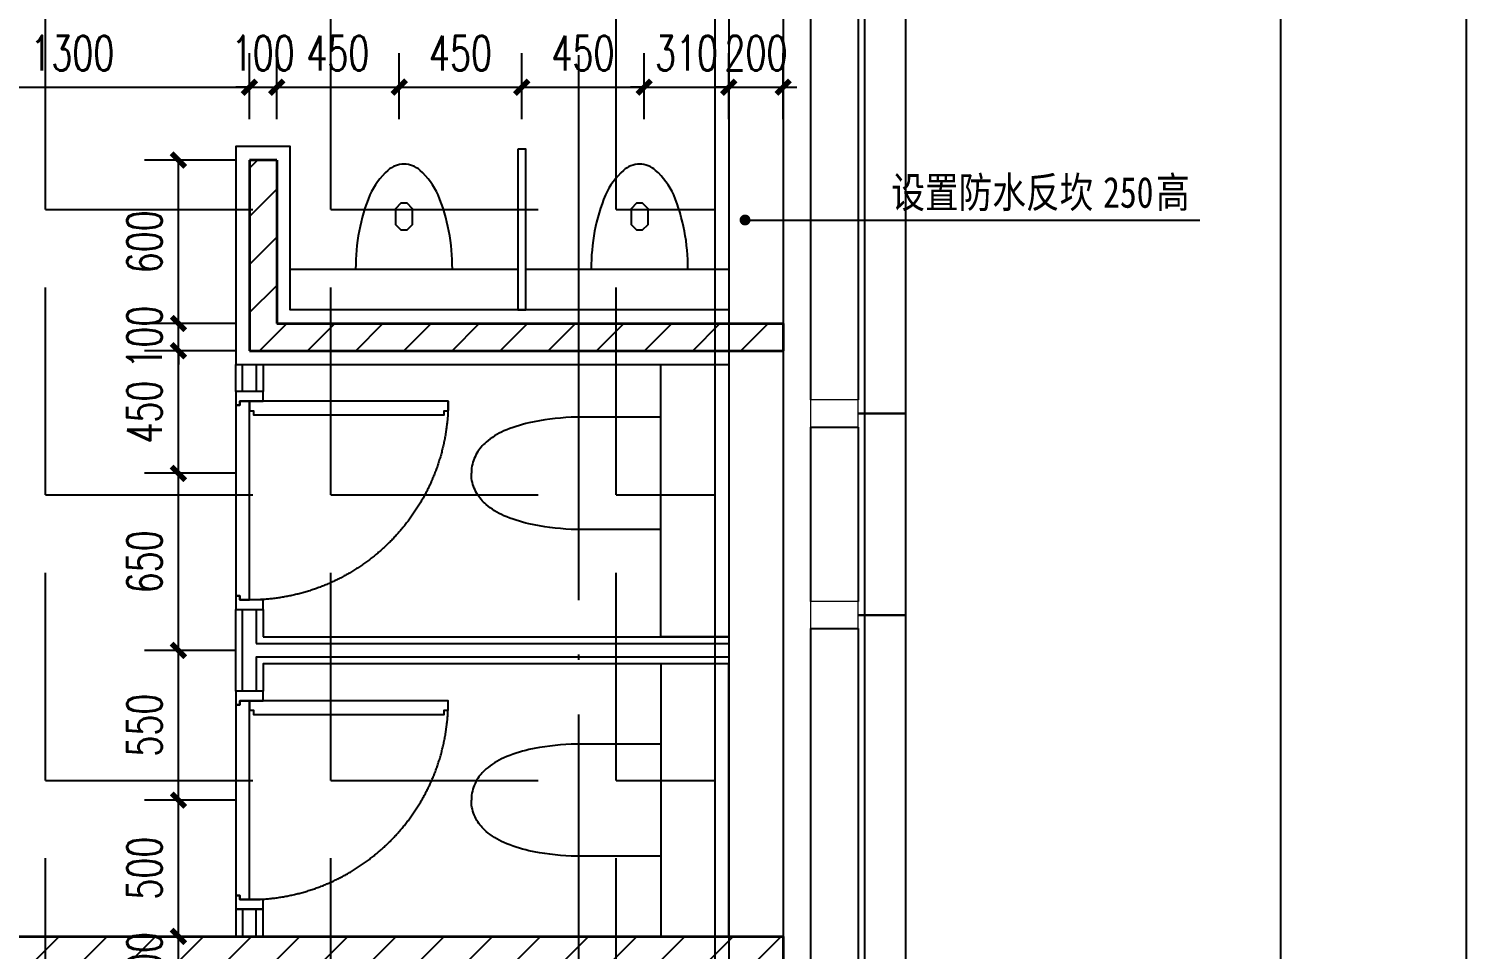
# Model space of a CAD drawing. Header units: millimetres. Extents: x 434053 to 1059003, y -2417481 to 936527.
# Drawn here: x 538373 to 543651, y -2122683 to -2119304 of the extents above; entities that cross this region are included whole.
import ezdxf

# ---------------------------------------------------------------- set-up
doc = ezdxf.new("R2010")
doc.units = ezdxf.units.MM
doc.header["$LTSCALE"] = 1000
doc.header["$MEASUREMENT"] = 0
for name, pattern in [('DASH', [0.35, 0.25, -0.1]), ('DOTE', [2.42, 2, -0.2, 0.02, -0.2]), ('HIDDEN', [9.525, 6.35, -3.175])]:
    doc.linetypes.add(name, pattern=pattern)
doc.layers.get('Defpoints').update_dxf_attribs({"color": 6})
for name, color, linetype in [('A-ANNO-DIMS', 3, 'Continuous'), ('A-ANNO-LEAD', 3, 'Continuous'), ('A-AXIS', 16, 'DOTE'), ('A-GLAZ', 4, 'Continuous'), ('A-WALL-PATT', 8, 'Continuous'), ('DIM_SYMB', 3, 'Continuous'), ('fur2023', 252, 'Continuous'), ('PUB_TEXT', 7, 'Continuous'), ('建筑-楼板开洞', 251, 'Continuous'), ('结构边线', 21, 'DASH')]:
    doc.layers.add(name, color=color, linetype=linetype)
for name, color, linetype, lineweight in [('A-DETL-0001', 4, 'Continuous', 15), ('A-GLAZ-PROJ', 2, 'Continuous', 25), ('A-WALL', 5, 'Continuous', 35)]:
    doc.layers.add(name, color=color, linetype=linetype, lineweight=lineweight)
doc.styles.add('_TCH_DIM_T3', font='SIMPLEX', dxfattribs={"width": 0.705882, "bigfont": 'GBCBIG'})
doc.styles.add('宋体', font='', dxfattribs={"width": 0.8})
doc.styles.get('宋体').set_extended_font_data('SimSun')
doc.dimstyles.new('_TCH_ARCH&&50', dxfattribs={"dimtxt": 127.5, "dimasz": 50, "dimexe": 125, "dimexo": 150, "dimgap": 61.25, "dimtad": 1, "dimdec": 0, "dimzin": 0, "dimdsep": 46, "dimtxsty": '_TCH_DIM_T3', "dimblk": 'ARCHTICK', "dimcen": 0.09, "dimclrt": 7, "dimazin": 2, "dimtfac": 1, "dimtdec": 0, "dimtix": 1, "dimtmove": 2, "dimatfit": 3, "dimfxl": 1, "dimtolj": 1, "dimtzin": 0, "dimarcsym": 0})
pattern_1 = [(45, (-1713816.56, -1462893.01), (-88.388383, 88.388383), [])]

# ---------------------------------------------------------------- blocks, each defined once
blk = doc.blocks.new('FO-Vision _ Louver_updated - 150 Spacing-V139-800_Module Plan-APT')
at = {"layer": 'A-GLAZ'}
for p, q in [((675, 150), (625, 150)), ((625, 150), (625, 0)), ((675, 0), (675, 150)), ((574.9, 0), (-1175, 0)), ((-1175, 0), (-1175, -25)), ((-1125.1, -25), (574.9, -25)), ((-1125, -200), (-1125, -25)), ((675, -175.2), (675, -100)), ((1124.9, -105), (675, -105)), ((675, -105), (675, -125)), ((675, -125), (1124.9, -125))]:
    blk.add_line(p, q, dxfattribs=at)
at = {"layer": 'A-GLAZ-PROJ'}
for p, q in [((-1175, 0), (-1175, 150)), ((625, 150), (-1175, 150)), ((-1125, -200), (574.9, -200))]:
    blk.add_line(p, q, dxfattribs=at)
blk = doc.blocks.new('FO-Vision Panels - Regular-V140-800_Module Plan-APT')
at = {"layer": 'A-GLAZ'}
for p, q in [((320, 200), (320, 25)), ((-370, 25), (-370, 0)), ((-370, 0), (370, 0)), ((320.1, 25), (-319.9, 25)), ((370, 0), (370, 25))]:
    blk.add_line(p, q, dxfattribs=at)
at = {"layer": 'A-GLAZ-PROJ'}
for p, q in [((320, 200), (-319.9, 200)), ((-370, -150), (-370, 0)), ((370, 0), (370, -150)), ((-370, -150), (370, -150))]:
    blk.add_line(p, q, dxfattribs=at)
blk = doc.blocks.new('FO-Vision _ Louver_updated - 150 Spacing-V138-800_Module Plan-APT')
at = {"layer": 'A-GLAZ'}
for p, q in [((575, 200), (575, 25)), ((1125.1, 125), (675.1, 125)), ((675.1, 105), (1125.1, 105)), ((-1175, 25), (-1175, 0)), ((-1175, 0), (575.1, 0)), ((575.1, 25), (-1124.9, 25)), ((625, 0), (625, -150)), ((675, -150), (675, 0)), ((625, -150), (675, -150))]:
    blk.add_line(p, q, dxfattribs=at)
at = {"layer": 'A-GLAZ-PROJ'}
for p, q in [((575, 200), (-1124.9, 200)), ((-1175, -150), (-1175, 0)), ((-1175, -150), (625, -150))]:
    blk.add_line(p, q, dxfattribs=at)
blk = doc.blocks.new('asdgsdfgh')
at = {"layer": 'A-DETL-0001'}
for p, q in [((51405.2, 32932), (51230.3, 32932)), ((51230.3, 32932), (51230.3, 32832)), ((51405.2, 32832), (51405.2, 32932)), ((51230.3, 32832), (51405.2, 32832)), ((51405.2, 32192), (51230.3, 32192)), ((51230.3, 32192), (51230.3, 32092)), ((51405.2, 32092), (51405.2, 32192)), ((51230.3, 32092), (51405.2, 32092))]:
    blk.add_line(p, q, dxfattribs=at)
at = {"layer": 'A-GLAZ-PROJ'}
for name, p, rotation in [('FO-Vision _ Louver_updated - 150 Spacing-V138-800_Module Plan-APT', (51430.3, 34056.9), 90), ('FO-Vision Panels - Regular-V140-800_Module Plan-APT', (51430.3, 32511.9), 90), ('FO-Vision _ Louver_updated - 150 Spacing-V139-800_Module Plan-APT', (51430.3, 30966.9), 270)]:
    blk.add_blockref(name, p, dxfattribs=dict(at, rotation=rotation))
blk = doc.blocks.new('dgsdgadffA$C0C2312E7')
blk.add_lwpolyline([(177.5, 0, 0.098836), (125.5, 272.2, 0.0609), (125.5, 272.2, 0.102065), (59, 362.4, 0.185058), (0, 385, 0.185058), (-59, 362.4, 0.102065), (-125.5, 272.2, 0.0609), (-125.5, 272.2, 0.098836), (-177.5, 0)], format="xyb", close=True)
blk.add_lwpolyline([(30, 162.5), (10, 142.5), (-10, 142.5), (-30, 162.5), (-30, 222.5), (-10, 242.5), (10, 242.5), (30, 222.5)], close=True)
blk = doc.blocks.new('dgsdgadffCES9786-2')
for p, q in [((0, 205.7), (0, -205.7)), ((0, 205.7), (328.7, 205.7)), ((0, -205.7), (328.7, -205.7))]:
    blk.add_line(p, q)
for points in [[(328.7, 205.7, -0.036975), (483.7, 185.8, -0.031573), (576.5, 155.9, -0.063048), (640.8, 114.5, -0.079558), (674.9, 74.1, -0.085202), (694.7, 19, -0.029079), (695, 0, -0.420896)], [(328.7, -205.7, 0.036975), (483.7, -185.8, 0.031573), (576.5, -155.9, 0.063048), (640.8, -114.5, 0.079558), (674.9, -74.1, 0.085202), (694.7, -19, 0.029079), (695, 0, 0.420896)]]:
    blk.add_lwpolyline(points, format="xyb")
blk = doc.blocks.new('*U310')
for points in [[(35, 50), (70, 50), (70, 65), (85, 65), (85, 765), (70, 765), (70, 780), (35, 780)], [(0, 0), (50, 0), (50, 15), (35, 15), (35, 50), (35, 50), (35, 100), (0, 100)], [(750, 0), (800, 0), (800, 100), (790, 100), (765, 100), (765, 50), (765, 50), (765, 15), (750, 15)]]:
    blk.add_lwpolyline(points, close=True)
at = {"linetype": 'HIDDEN'}
blk.add_lwpolyline([(35, 50), (35, 15), (50, 15), (50, 0), (750, 0), (750, 15), (765, 15), (765, 50)], close=True, dxfattribs=at)
blk.add_arc((35, 50), 730, 0, 90, dxfattribs=at)
blk = doc.blocks.new('*U311')
for points in [[(-35, 50), (-70, 50), (-70, 65), (-85, 65), (-85, 765), (-70, 765), (-70, 780), (-35, 780)], [(-750, 0), (-800, 0), (-800, 100), (-790, 100), (-765, 100), (-765, 50), (-765, 50), (-765, 15), (-750, 15)], [(0, 0), (-50, 0), (-50, 15), (-35, 15), (-35, 50), (-35, 50), (-35, 100), (0, 100)]]:
    blk.add_lwpolyline(points, close=True)
at = {"linetype": 'HIDDEN'}
blk.add_lwpolyline([(-35, 50), (-35, 15), (-50, 15), (-50, 0), (-750, 0), (-750, 15), (-765, 15), (-765, 50)], close=True, dxfattribs=at)
blk.add_arc((-35, 50), 730, 90, 180, dxfattribs=at)
blk = doc.blocks.new('adfadfd')
at = {"layer": 'fur2023'}
blk.add_lwpolyline([(-265.1, 24720), (-265.1, 23920), (1684.9, 23920), (1684.9, 21920), (74.9, 21920), (74.9, 22520), (-125.1, 22520), (-125.1, 21720), (1684.9, 21720), (1684.9, 19620), (-3225.1, 19620), (-3225.1, 21720), (-1325.1, 21720), (-1325.1, 22520), (-1525.1, 22520), (-1525.1, 21920), (-3225.1, 21920), (-3225.1, 22520), (-3425.1, 22520), (-3425.1, 19770)], dxfattribs=at)
for points in [[(909.9, 22510), (909.9, 21920), (939.9, 21920), (939.9, 22510)], [(909.9, 21920), (74.9, 21920), (74.9, 22070), (909.9, 22070)], [(1684.9, 21920), (939.9, 21920), (939.9, 22070), (1684.9, 22070)], [(-125.1, 21720), (-25.1, 21720), (-25.1, 21620), (-125.1, 21620)], [(-100.1, 21720), (-50.1, 21720), (-50.1, 21620), (-100.1, 21620)], [(1684.9, 20720), (1434.9, 20720), (1434.9, 21720), (1684.9, 21720)], [(-25.1, 20720), (1684.9, 20720), (1684.9, 20620), (-25.1, 20620), (-25.1, 20520), (-125.1, 20520), (-125.1, 20820), (-25.1, 20820)], [(-50.1, 20695), (1684.9, 20695), (1684.9, 20645), (-50.1, 20645), (-50.1, 20520), (-100.1, 20520), (-100.1, 20820), (-50.1, 20820)], [(1684.9, 20620), (1434.9, 20620), (1434.9, 19620), (1684.9, 19620)], [(-125.1, 19620), (-25.1, 19620), (-25.1, 19720), (-125.1, 19720)], [(-100.1, 19620), (-50.1, 19620), (-50.1, 19720), (-100.1, 19720)]]:
    blk.add_lwpolyline(points, close=True, dxfattribs=at)
for p in [(492.4, 22070), (1357.4, 22070)]:
    blk.add_blockref('dgsdgadffA$C0C2312E7', p, dxfattribs=at)
at = {"layer": 'fur2023', "xscale": -1, "rotation": 270}
blk.add_blockref('*U311', (-125.1, 21620), dxfattribs=at)
at = {"layer": 'fur2023'}
for name, p, rotation in [('dgsdgadffCES9786-2', (1434.9, 21320), 180), ('*U310', (-125.1, 20520), 270)]:
    blk.add_blockref(name, p, dxfattribs=dict(at, rotation=rotation))
at = {"layer": 'fur2023', "xscale": -1}
blk.add_blockref('dgsdgadffCES9786-2', (1434.9, 20120), dxfattribs=at)
blk = doc.blocks.new('adadgsfgh')
at = {"layer": 'A-AXIS'}
blk.add_line((-1950.7, -859), (-1950.7, 16732.8), dxfattribs=at)
at = {"layer": 'DIM_SYMB'}
blk.add_lwpolyline([(-10429.1, 16732.8), (-10429.1, 15146.2), (-10324.1, 15108), (-10534.1, 15071), (-10429.1, 15033.7), (-10429.1, -859), (-1780.9, -859), (-1742.7, -928.2), (-1705.7, -808.3), (-1668.4, -859), (626, -859), (626, 15033.7), (532.3, 15071), (707, 15103.5), (626, 15146.2), (626, 16732.8), (-1668.4, 16732.8), (-1705.7, 16827.8), (-1742.7, 16654.5), (-1780.9, 16732.8), (-10429.1, 16732.8)], dxfattribs=at)
blk = doc.blocks.new('_ArchTick')
at = {"color": 0, "linetype": 'ByBlock', "const_width": 0.4}
blk.add_lwpolyline([(-0.5, -0.5), (0.5, 0.5)], dxfattribs=at)
blk = doc.blocks.new('*D749')
at = {"layer": 'A-ANNO-DIMS', "color": 0, "lineweight": -2, "transparency": 16777216}
for p, q in [((539132.9, -2119786.2), (538797.2, -2119786.2)), ((538922.2, -2120386.2), (538922.2, -2119786.2)), ((539132.9, -2120386.2), (538797.2, -2120386.2))]:
    blk.add_line(p, q, dxfattribs=at)
at = {"layer": 'Defpoints', "color": 0, "transparency": 16777216}
for p in [(538922.2, -2119786.2), (539282.9, -2119786.2), (539282.9, -2120386.2)]:
    blk.add_point(p, dxfattribs=at)
at = {"layer": 'A-ANNO-DIMS', "color": 0, "lineweight": -2, "transparency": 16777216, "xscale": 50, "yscale": 50, "zscale": 50}
for p, rotation in [((538922.2, -2119786.2), 90), ((538922.2, -2120386.2), 270)]:
    blk.add_blockref('_ArchTick', p, dxfattribs=dict(at, rotation=rotation))
at = {"layer": 'A-ANNO-DIMS', "color": 7, "transparency": 16777216, "insert": (538797.2, -2120086.2), "char_height": 127.5, "attachment_point": 5, "rotation": 90, "style": '_TCH_DIM_T3'}
blk.add_mtext('\\A1;600', dxfattribs=at)
blk = doc.blocks.new('*D750')
at = {"layer": 'A-ANNO-DIMS', "color": 0, "lineweight": -2, "transparency": 16777216}
for p, q in [((538922.2, -2120386.2), (538922.2, -2120336.2)), ((539132.9, -2120386.2), (538797.2, -2120386.2)), ((538922.2, -2120486.2), (538922.2, -2120386.2)), ((539132.9, -2120486.2), (538797.2, -2120486.2)), ((538922.2, -2120486.2), (538922.2, -2120536.2))]:
    blk.add_line(p, q, dxfattribs=at)
at = {"layer": 'Defpoints', "color": 0, "transparency": 16777216}
for p in [(538922.2, -2120386.2), (539282.9, -2120386.2), (539282.9, -2120486.2)]:
    blk.add_point(p, dxfattribs=at)
at = {"layer": 'A-ANNO-DIMS', "color": 0, "lineweight": -2, "transparency": 16777216, "xscale": 50, "yscale": 50, "zscale": 50}
for p, rotation in [((538922.2, -2120386.2), 270), ((538922.2, -2120486.2), 90)]:
    blk.add_blockref('_ArchTick', p, dxfattribs=dict(at, rotation=rotation))
at = {"layer": 'A-ANNO-DIMS', "color": 7, "transparency": 16777216, "insert": (538797.2, -2120436.2), "char_height": 127.5, "attachment_point": 5, "rotation": 90, "style": '_TCH_DIM_T3'}
blk.add_mtext('\\A1;100', dxfattribs=at)
blk = doc.blocks.new('*D751')
at = {"layer": 'A-ANNO-DIMS', "color": 0, "lineweight": -2, "transparency": 16777216}
for p, q in [((539132.9, -2120486.2), (538797.2, -2120486.2)), ((538922.2, -2120936.2), (538922.2, -2120486.2)), ((539132.9, -2120936.2), (538797.2, -2120936.2))]:
    blk.add_line(p, q, dxfattribs=at)
at = {"layer": 'Defpoints', "color": 0, "transparency": 16777216}
for p in [(538922.2, -2120486.2), (539282.9, -2120486.2), (539282.9, -2120936.2)]:
    blk.add_point(p, dxfattribs=at)
at = {"layer": 'A-ANNO-DIMS', "color": 0, "lineweight": -2, "transparency": 16777216, "xscale": 50, "yscale": 50, "zscale": 50}
for p, rotation in [((538922.2, -2120486.2), 90), ((538922.2, -2120936.2), 270)]:
    blk.add_blockref('_ArchTick', p, dxfattribs=dict(at, rotation=rotation))
at = {"layer": 'A-ANNO-DIMS', "color": 7, "transparency": 16777216, "insert": (538797.2, -2120711.2), "char_height": 127.5, "attachment_point": 5, "rotation": 90, "style": '_TCH_DIM_T3'}
blk.add_mtext('\\A1;450', dxfattribs=at)
blk = doc.blocks.new('*D752')
at = {"layer": 'A-ANNO-DIMS', "color": 0, "lineweight": -2, "transparency": 16777216}
for p, q in [((539132.9, -2120936.2), (538797.2, -2120936.2)), ((538922.2, -2121586.2), (538922.2, -2120936.2)), ((539132.9, -2121586.2), (538797.2, -2121586.2))]:
    blk.add_line(p, q, dxfattribs=at)
at = {"layer": 'Defpoints', "color": 0, "transparency": 16777216}
for p in [(538922.2, -2120936.2), (539282.9, -2120936.2), (539282.9, -2121586.2)]:
    blk.add_point(p, dxfattribs=at)
at = {"layer": 'A-ANNO-DIMS', "color": 0, "lineweight": -2, "transparency": 16777216, "xscale": 50, "yscale": 50, "zscale": 50}
for p, rotation in [((538922.2, -2120936.2), 90), ((538922.2, -2121586.2), 270)]:
    blk.add_blockref('_ArchTick', p, dxfattribs=dict(at, rotation=rotation))
at = {"layer": 'A-ANNO-DIMS', "color": 7, "transparency": 16777216, "insert": (538797.2, -2121261.2), "char_height": 127.5, "attachment_point": 5, "rotation": 90, "style": '_TCH_DIM_T3'}
blk.add_mtext('\\A1;650', dxfattribs=at)
blk = doc.blocks.new('*D753')
at = {"layer": 'A-ANNO-DIMS', "color": 0, "lineweight": -2, "transparency": 16777216}
for p, q in [((539132.9, -2121586.2), (538797.2, -2121586.2)), ((538922.2, -2122136.2), (538922.2, -2121586.2)), ((539132.9, -2122136.2), (538797.2, -2122136.2))]:
    blk.add_line(p, q, dxfattribs=at)
at = {"layer": 'Defpoints', "color": 0, "transparency": 16777216}
for p in [(538922.2, -2121586.2), (539282.9, -2121586.2), (539282.9, -2122136.2)]:
    blk.add_point(p, dxfattribs=at)
at = {"layer": 'A-ANNO-DIMS', "color": 0, "lineweight": -2, "transparency": 16777216, "xscale": 50, "yscale": 50, "zscale": 50}
for p, rotation in [((538922.2, -2121586.2), 90), ((538922.2, -2122136.2), 270)]:
    blk.add_blockref('_ArchTick', p, dxfattribs=dict(at, rotation=rotation))
at = {"layer": 'A-ANNO-DIMS', "color": 7, "transparency": 16777216, "insert": (538797.2, -2121861.2), "char_height": 127.5, "attachment_point": 5, "rotation": 90, "style": '_TCH_DIM_T3'}
blk.add_mtext('\\A1;550', dxfattribs=at)
blk = doc.blocks.new('*D754')
at = {"layer": 'A-ANNO-DIMS', "color": 0, "lineweight": -2, "transparency": 16777216}
for p, q in [((539132.9, -2122136.2), (538797.2, -2122136.2)), ((538922.2, -2122636.2), (538922.2, -2122136.2)), ((539132.9, -2122636.2), (538797.2, -2122636.2))]:
    blk.add_line(p, q, dxfattribs=at)
at = {"layer": 'Defpoints', "color": 0, "transparency": 16777216}
for p in [(538922.2, -2122136.2), (539282.9, -2122136.2), (539282.9, -2122636.2)]:
    blk.add_point(p, dxfattribs=at)
at = {"layer": 'A-ANNO-DIMS', "color": 0, "lineweight": -2, "transparency": 16777216, "xscale": 50, "yscale": 50, "zscale": 50}
for p, rotation in [((538922.2, -2122136.2), 90), ((538922.2, -2122636.2), 270)]:
    blk.add_blockref('_ArchTick', p, dxfattribs=dict(at, rotation=rotation))
at = {"layer": 'A-ANNO-DIMS', "color": 7, "transparency": 16777216, "insert": (538797.2, -2122386.2), "char_height": 127.5, "attachment_point": 5, "rotation": 90, "style": '_TCH_DIM_T3'}
blk.add_mtext('\\A1;500', dxfattribs=at)
blk = doc.blocks.new('*D755')
at = {"layer": 'A-ANNO-DIMS', "color": 0, "lineweight": -2, "transparency": 16777216}
for p, q in [((538922.2, -2122636.2), (538922.2, -2122586.2)), ((539132.9, -2122636.2), (538797.2, -2122636.2)), ((538922.2, -2122836.2), (538922.2, -2122636.2)), ((539132.9, -2122836.2), (538797.2, -2122836.2)), ((538922.2, -2122836.2), (538922.2, -2122886.2))]:
    blk.add_line(p, q, dxfattribs=at)
at = {"layer": 'Defpoints', "color": 0, "transparency": 16777216}
for p in [(538922.2, -2122636.2), (539282.9, -2122636.2), (539282.9, -2122836.2)]:
    blk.add_point(p, dxfattribs=at)
at = {"layer": 'A-ANNO-DIMS', "color": 0, "lineweight": -2, "transparency": 16777216, "xscale": 50, "yscale": 50, "zscale": 50}
for p, rotation in [((538922.2, -2122636.2), 270), ((538922.2, -2122836.2), 90)]:
    blk.add_blockref('_ArchTick', p, dxfattribs=dict(at, rotation=rotation))
at = {"layer": 'A-ANNO-DIMS', "color": 7, "transparency": 16777216, "insert": (538797.2, -2122736.2), "char_height": 127.5, "attachment_point": 5, "rotation": 90, "style": '_TCH_DIM_T3'}
blk.add_mtext('\\A1;200', dxfattribs=at)
blk = doc.blocks.new('*D776')
at = {"layer": 'A-ANNO-DIMS', "color": 0, "lineweight": -2, "transparency": 16777216}
for p, q in [((537882.9, -2119636.2), (537882.9, -2119393.5)), ((539182.9, -2119636.2), (539182.9, -2119393.5)), ((537882.9, -2119518.5), (539182.9, -2119518.5))]:
    blk.add_line(p, q, dxfattribs=at)
at = {"layer": 'Defpoints', "color": 0, "transparency": 16777216}
for p in [(539182.9, -2119518.5), (537882.9, -2119786.2), (539182.9, -2119786.2)]:
    blk.add_point(p, dxfattribs=at)
at = {"layer": 'A-ANNO-DIMS', "color": 0, "lineweight": -2, "transparency": 16777216, "xscale": 50, "yscale": 50, "zscale": 50, "rotation": 180}
blk.add_blockref('_ArchTick', (537882.9, -2119518.5), dxfattribs=at)
at = {"layer": 'A-ANNO-DIMS', "color": 0, "lineweight": -2, "transparency": 16777216, "xscale": 50, "yscale": 50, "zscale": 50}
blk.add_blockref('_ArchTick', (539182.9, -2119518.5), dxfattribs=at)
at = {"layer": 'A-ANNO-DIMS', "color": 7, "transparency": 16777216, "insert": (538532.9, -2119393.5), "char_height": 127.5, "attachment_point": 5, "style": '_TCH_DIM_T3'}
blk.add_mtext('\\A1;1300', dxfattribs=at)
blk = doc.blocks.new('*D777')
at = {"layer": 'A-ANNO-DIMS', "color": 0, "lineweight": -2, "transparency": 16777216}
for p, q in [((539182.9, -2119636.2), (539182.9, -2119393.5)), ((539282.9, -2119636.2), (539282.9, -2119393.5)), ((539182.9, -2119518.5), (539132.9, -2119518.5)), ((539182.9, -2119518.5), (539282.9, -2119518.5)), ((539282.9, -2119518.5), (539332.9, -2119518.5))]:
    blk.add_line(p, q, dxfattribs=at)
at = {"layer": 'Defpoints', "color": 0, "transparency": 16777216}
for p in [(539282.9, -2119518.5), (539182.9, -2119786.2), (539282.9, -2119786.2)]:
    blk.add_point(p, dxfattribs=at)
at = {"layer": 'A-ANNO-DIMS', "color": 0, "lineweight": -2, "transparency": 16777216, "xscale": 50, "yscale": 50, "zscale": 50}
blk.add_blockref('_ArchTick', (539182.9, -2119518.5), dxfattribs=at)
at = {"layer": 'A-ANNO-DIMS', "color": 0, "lineweight": -2, "transparency": 16777216, "xscale": 50, "yscale": 50, "zscale": 50, "rotation": 180}
blk.add_blockref('_ArchTick', (539282.9, -2119518.5), dxfattribs=at)
at = {"layer": 'A-ANNO-DIMS', "color": 7, "transparency": 16777216, "insert": (539232.9, -2119393.5), "char_height": 127.5, "attachment_point": 5, "style": '_TCH_DIM_T3'}
blk.add_mtext('\\A1;100', dxfattribs=at)
blk = doc.blocks.new('*D778')
at = {"layer": 'A-ANNO-DIMS', "color": 0, "lineweight": -2, "transparency": 16777216}
for p, q in [((539282.9, -2119636.2), (539282.9, -2119393.5)), ((539732.9, -2119636.2), (539732.9, -2119393.5)), ((539282.9, -2119518.5), (539732.9, -2119518.5))]:
    blk.add_line(p, q, dxfattribs=at)
at = {"layer": 'Defpoints', "color": 0, "transparency": 16777216}
for p in [(539732.9, -2119518.5), (539282.9, -2119786.2), (539732.9, -2119786.2)]:
    blk.add_point(p, dxfattribs=at)
at = {"layer": 'A-ANNO-DIMS', "color": 0, "lineweight": -2, "transparency": 16777216, "xscale": 50, "yscale": 50, "zscale": 50, "rotation": 180}
blk.add_blockref('_ArchTick', (539282.9, -2119518.5), dxfattribs=at)
at = {"layer": 'A-ANNO-DIMS', "color": 0, "lineweight": -2, "transparency": 16777216, "xscale": 50, "yscale": 50, "zscale": 50}
blk.add_blockref('_ArchTick', (539732.9, -2119518.5), dxfattribs=at)
at = {"layer": 'A-ANNO-DIMS', "color": 7, "transparency": 16777216, "insert": (539507.9, -2119393.5), "char_height": 127.5, "attachment_point": 5, "style": '_TCH_DIM_T3'}
blk.add_mtext('\\A1;450', dxfattribs=at)
blk = doc.blocks.new('*D779')
at = {"layer": 'A-ANNO-DIMS', "color": 0, "lineweight": -2, "transparency": 16777216}
for p, q in [((539732.9, -2119636.2), (539732.9, -2119393.5)), ((540182.9, -2119636.2), (540182.9, -2119393.5)), ((539732.9, -2119518.5), (540182.9, -2119518.5))]:
    blk.add_line(p, q, dxfattribs=at)
at = {"layer": 'Defpoints', "color": 0, "transparency": 16777216}
for p in [(540182.9, -2119518.5), (539732.9, -2119786.2), (540182.9, -2119786.2)]:
    blk.add_point(p, dxfattribs=at)
at = {"layer": 'A-ANNO-DIMS', "color": 0, "lineweight": -2, "transparency": 16777216, "xscale": 50, "yscale": 50, "zscale": 50, "rotation": 180}
blk.add_blockref('_ArchTick', (539732.9, -2119518.5), dxfattribs=at)
at = {"layer": 'A-ANNO-DIMS', "color": 0, "lineweight": -2, "transparency": 16777216, "xscale": 50, "yscale": 50, "zscale": 50}
blk.add_blockref('_ArchTick', (540182.9, -2119518.5), dxfattribs=at)
at = {"layer": 'A-ANNO-DIMS', "color": 7, "transparency": 16777216, "insert": (539957.9, -2119393.5), "char_height": 127.5, "attachment_point": 5, "style": '_TCH_DIM_T3'}
blk.add_mtext('\\A1;450', dxfattribs=at)
blk = doc.blocks.new('*D780')
at = {"layer": 'A-ANNO-DIMS', "color": 0, "lineweight": -2, "transparency": 16777216}
for p, q in [((540182.9, -2119636.2), (540182.9, -2119393.5)), ((540632.4, -2119636.2), (540632.4, -2119393.5)), ((540182.9, -2119518.5), (540632.4, -2119518.5))]:
    blk.add_line(p, q, dxfattribs=at)
at = {"layer": 'Defpoints', "color": 0, "transparency": 16777216}
for p in [(540632.4, -2119518.5), (540182.9, -2119786.2), (540632.4, -2119786.2)]:
    blk.add_point(p, dxfattribs=at)
at = {"layer": 'A-ANNO-DIMS', "color": 0, "lineweight": -2, "transparency": 16777216, "xscale": 50, "yscale": 50, "zscale": 50, "rotation": 180}
blk.add_blockref('_ArchTick', (540182.9, -2119518.5), dxfattribs=at)
at = {"layer": 'A-ANNO-DIMS', "color": 0, "lineweight": -2, "transparency": 16777216, "xscale": 50, "yscale": 50, "zscale": 50}
blk.add_blockref('_ArchTick', (540632.4, -2119518.5), dxfattribs=at)
at = {"layer": 'A-ANNO-DIMS', "color": 7, "transparency": 16777216, "insert": (540407.6, -2119393.5), "char_height": 127.5, "attachment_point": 5, "style": '_TCH_DIM_T3'}
blk.add_mtext('\\A1;450', dxfattribs=at)
blk = doc.blocks.new('*D781')
at = {"layer": 'A-ANNO-DIMS', "color": 0, "lineweight": -2, "transparency": 16777216}
for p, q in [((540632.4, -2119636.2), (540632.4, -2119393.5)), ((540942.9, -2119636.2), (540942.9, -2119393.5)), ((540632.4, -2119518.5), (540582.4, -2119518.5)), ((540632.4, -2119518.5), (540942.9, -2119518.5)), ((540942.9, -2119518.5), (540992.9, -2119518.5))]:
    blk.add_line(p, q, dxfattribs=at)
at = {"layer": 'Defpoints', "color": 0, "transparency": 16777216}
for p in [(540942.9, -2119518.5), (540632.4, -2119786.2), (540942.9, -2119786.2)]:
    blk.add_point(p, dxfattribs=at)
at = {"layer": 'A-ANNO-DIMS', "color": 0, "lineweight": -2, "transparency": 16777216, "xscale": 50, "yscale": 50, "zscale": 50}
blk.add_blockref('_ArchTick', (540632.4, -2119518.5), dxfattribs=at)
at = {"layer": 'A-ANNO-DIMS', "color": 0, "lineweight": -2, "transparency": 16777216, "xscale": 50, "yscale": 50, "zscale": 50, "rotation": 180}
blk.add_blockref('_ArchTick', (540942.9, -2119518.5), dxfattribs=at)
at = {"layer": 'A-ANNO-DIMS', "color": 7, "transparency": 16777216, "insert": (540787.6, -2119393.5), "char_height": 127.5, "attachment_point": 5, "style": '_TCH_DIM_T3'}
blk.add_mtext('\\A1;310', dxfattribs=at)
blk = doc.blocks.new('*D782')
at = {"layer": 'A-ANNO-DIMS', "color": 0, "lineweight": -2, "transparency": 16777216}
for p, q in [((540942.9, -2119636.2), (540942.9, -2119393.5)), ((541142.9, -2119636.2), (541142.9, -2119393.5)), ((540942.9, -2119518.5), (540892.9, -2119518.5)), ((540942.9, -2119518.5), (541142.9, -2119518.5)), ((541142.9, -2119518.5), (541192.9, -2119518.5))]:
    blk.add_line(p, q, dxfattribs=at)
at = {"layer": 'Defpoints', "color": 0, "transparency": 16777216}
for p in [(541142.9, -2119518.5), (540942.9, -2119786.2), (541142.9, -2119786.2)]:
    blk.add_point(p, dxfattribs=at)
at = {"layer": 'A-ANNO-DIMS', "color": 0, "lineweight": -2, "transparency": 16777216, "xscale": 50, "yscale": 50, "zscale": 50}
blk.add_blockref('_ArchTick', (540942.9, -2119518.5), dxfattribs=at)
at = {"layer": 'A-ANNO-DIMS', "color": 0, "lineweight": -2, "transparency": 16777216, "xscale": 50, "yscale": 50, "zscale": 50, "rotation": 180}
blk.add_blockref('_ArchTick', (541142.9, -2119518.5), dxfattribs=at)
at = {"layer": 'A-ANNO-DIMS', "color": 7, "transparency": 16777216, "insert": (541042.9, -2119393.5), "char_height": 127.5, "attachment_point": 5, "style": '_TCH_DIM_T3'}
blk.add_mtext('\\A1;200', dxfattribs=at)

msp = doc.modelspace()

# ---------------------------------------------------------------- hatches: boundary and pattern name
at = {"layer": '建筑-楼板开洞'}
h = msp.add_hatch(dxfattribs=at)
h.set_pattern_fill('ANGLE', color=256, scale=300)
h.set_pattern_definition([(0, (-12063903.9, -1756399.4), (0, 1047.75), [762, -285.75]), (90, (-12063903.9, -1756399.4), (-1047.75, 6e-14), [762, -285.75])])
h.paths.add_polyline_path([(540892.9, -2117486.2), (533592.9, -2117486.2), (533592.9, -2130686.2), (540892.9, -2130686.2)])

# ---------------------------------------------------------------- linework, layer by layer
msp.add_line((543650.9, -2114754.2), (543650.9, -2151804.2))
msp.add_lwpolyline([(541142.9, -2118286.2), (541142.9, -2130686.2)])
at = {"layer": 'A-ANNO-LEAD'}
for p, q in [((541002.7, -2120006.2), (541458.3, -2120006.2)), ((541002.7, -2120006.2), (541458.3, -2120006.2)), ((541458.3, -2120006.2), (542672.3, -2120006.2))]:
    msp.add_line(p, q, dxfattribs=at)
at = {"layer": 'A-ANNO-LEAD', "const_width": 20}
msp.add_lwpolyline([(540992.7, -2120006.2, 1), (541012.7, -2120006.2, 1)], format="xyb", close=True, dxfattribs=at)
msp.add_lwpolyline([(540992.7, -2120006.2, 1), (541012.7, -2120006.2, 1)], format="xyb", close=True, dxfattribs=at)
at = {"layer": 'A-WALL'}
for p, q in [((541142.9, -2120386.2), (541142.9, -2120486.2)), ((541142.9, -2122636.2), (541142.9, -2122836.2))]:
    msp.add_line(p, q, dxfattribs=at)
at = {"layer": '建筑-楼板开洞'}
msp.add_lwpolyline([(540892.9, -2117486.2), (533592.9, -2117486.2), (533592.9, -2130686.2), (540892.9, -2130686.2)], close=True, dxfattribs=at)
at = {"layer": '结构边线'}
msp.add_lwpolyline([(541142.9, -2115909.7), (541142.9, -2130886.2), (541142.9, -2133501.5)], dxfattribs=at)

# ---------------------------------------------------------------- block references
msp.add_blockref('asdgsdfgh', (490012.6, -2153598.3))

# ---------------------------------------------------------------- texts
at = {"layer": 'PUB_TEXT', "style": '宋体', "width": 0.8}
for s, height, p in [('设置防水反坎', 113.29, (541539.7, -2119961.2)), ('250', 113.29, (542317.4, -2119961.2)), ('高', 113.3, (542511.8, -2119961.2))]:
    msp.add_text(s, height=height, dxfattribs=at).set_placement(p)

# ---------------------------------------------------------------- next in the draw order: block references
at = {"layer": 'fur2023'}
msp.add_blockref('adfadfd', (539258, -2142256.2), dxfattribs=at)

# ---------------------------------------------------------------- next in the draw order: hatches: boundary and pattern name
at = {"layer": 'A-WALL-PATT'}
h = msp.add_hatch(dxfattribs=at)
h.set_pattern_fill('普通砖', color=256, scale=50, style=0)
h.set_pattern_definition(pattern_1)
h.paths.add_polyline_path([(539182.9, -2119786.2), (539182.9, -2120486.2), (539282.9, -2120386.2), (539282.9, -2119786.2)])
h = msp.add_hatch(dxfattribs=at)
h.set_pattern_fill('普通砖', color=256, scale=50, style=0)
h.set_pattern_definition(pattern_1)
h.paths.add_polyline_path([(539282.9, -2120386.2), (539182.9, -2120486.2), (541142.9, -2120486.2), (541142.9, -2120386.2)])
h = msp.add_hatch(dxfattribs=at)
h.set_pattern_fill('普通砖', color=256, scale=50, style=0)
h.set_pattern_definition(pattern_1)
h.paths.add_polyline_path([(537786.2, -2122769.6), (537882.9, -2122836.2), (541142.9, -2122836.2), (541142.9, -2122636.2), (537792.9, -2122636.2)])

# ---------------------------------------------------------------- next in the draw order: linework, layer by layer
msp.add_lwpolyline([(540942.9, -2118286.2), (540942.9, -2130686.2)])
at = {"layer": 'A-WALL'}
for p, q in [((539182.9, -2119786.2), (539182.9, -2120486.2)), ((539282.9, -2119786.2), (539182.9, -2119786.2)), ((539282.9, -2119786.2), (539282.9, -2120386.2)), ((539282.9, -2120386.2), (541142.9, -2120386.2)), ((539182.9, -2120486.2), (541142.9, -2120486.2)), ((537792.9, -2122636.2), (541142.9, -2122636.2))]:
    msp.add_line(p, q, dxfattribs=at)

# ---------------------------------------------------------------- next in the draw order: block references
msp.add_blockref('adadgsfgh', (542343.5, -2132642.5))

# ---------------------------------------------------------------- next in the draw order: dimensions: what is measured, and where the dimension line sits
at = {"layer": 'A-ANNO-DIMS'}
for p1, p2, distance, picture, middle in [((537882.9, -2119786.2), (539182.9, -2119786.2), 267.7, '*D776', (538532.9, -2119393.5)), ((539182.9, -2119786.2), (539282.9, -2119786.2), 267.7, '*D777', (539232.9, -2119393.5)), ((539282.9, -2119786.2), (539732.9, -2119786.2), 267.7, '*D778', (539507.9, -2119393.5)), ((539732.9, -2119786.2), (540182.9, -2119786.2), 267.7, '*D779', (539957.9, -2119393.5)), ((540182.8777531, -2119786.2310843), (540632.3777534, -2119786.2310843), 267.731372, '*D780', (540407.6277532, -2119393.4997123)), ((540632.3777534, -2119786.2310843), (540942.8777531, -2119786.2310843), 267.731372, '*D781', (540787.6277532, -2119393.4997123)), ((540942.9, -2119786.2), (541142.9, -2119786.2), 267.7, '*D782', (541042.9, -2119393.5)), ((539282.9, -2120386.2), (539282.9, -2119786.2), 360.7, '*D749', (538797.2, -2120086.2)), ((539282.9, -2120486.2), (539282.9, -2120386.2), 360.7, '*D750', (538797.2, -2120436.2)), ((539282.9, -2120936.2), (539282.9, -2120486.2), 360.7, '*D751', (538797.2, -2120711.2)), ((539282.9, -2121586.2), (539282.9, -2120936.2), 360.7, '*D752', (538797.2, -2121261.2)), ((539282.9, -2122136.2), (539282.9, -2121586.2), 360.7, '*D753', (538797.2, -2121861.2)), ((539282.9, -2122636.2), (539282.9, -2122136.2), 360.7, '*D754', (538797.2, -2122386.2)), ((539282.9, -2122836.2), (539282.9, -2122636.2), 360.7, '*D755', (538797.2, -2122736.2))]:
    dim = msp.add_aligned_dim(p1=p1, p2=p2, distance=distance, dimstyle='_TCH_ARCH&&50', dxfattribs=at)
    dim.commit()
    dim.dimension.update_dxf_attribs({"geometry": picture, "text_midpoint": middle})

doc.saveas('drawing.dxf')
